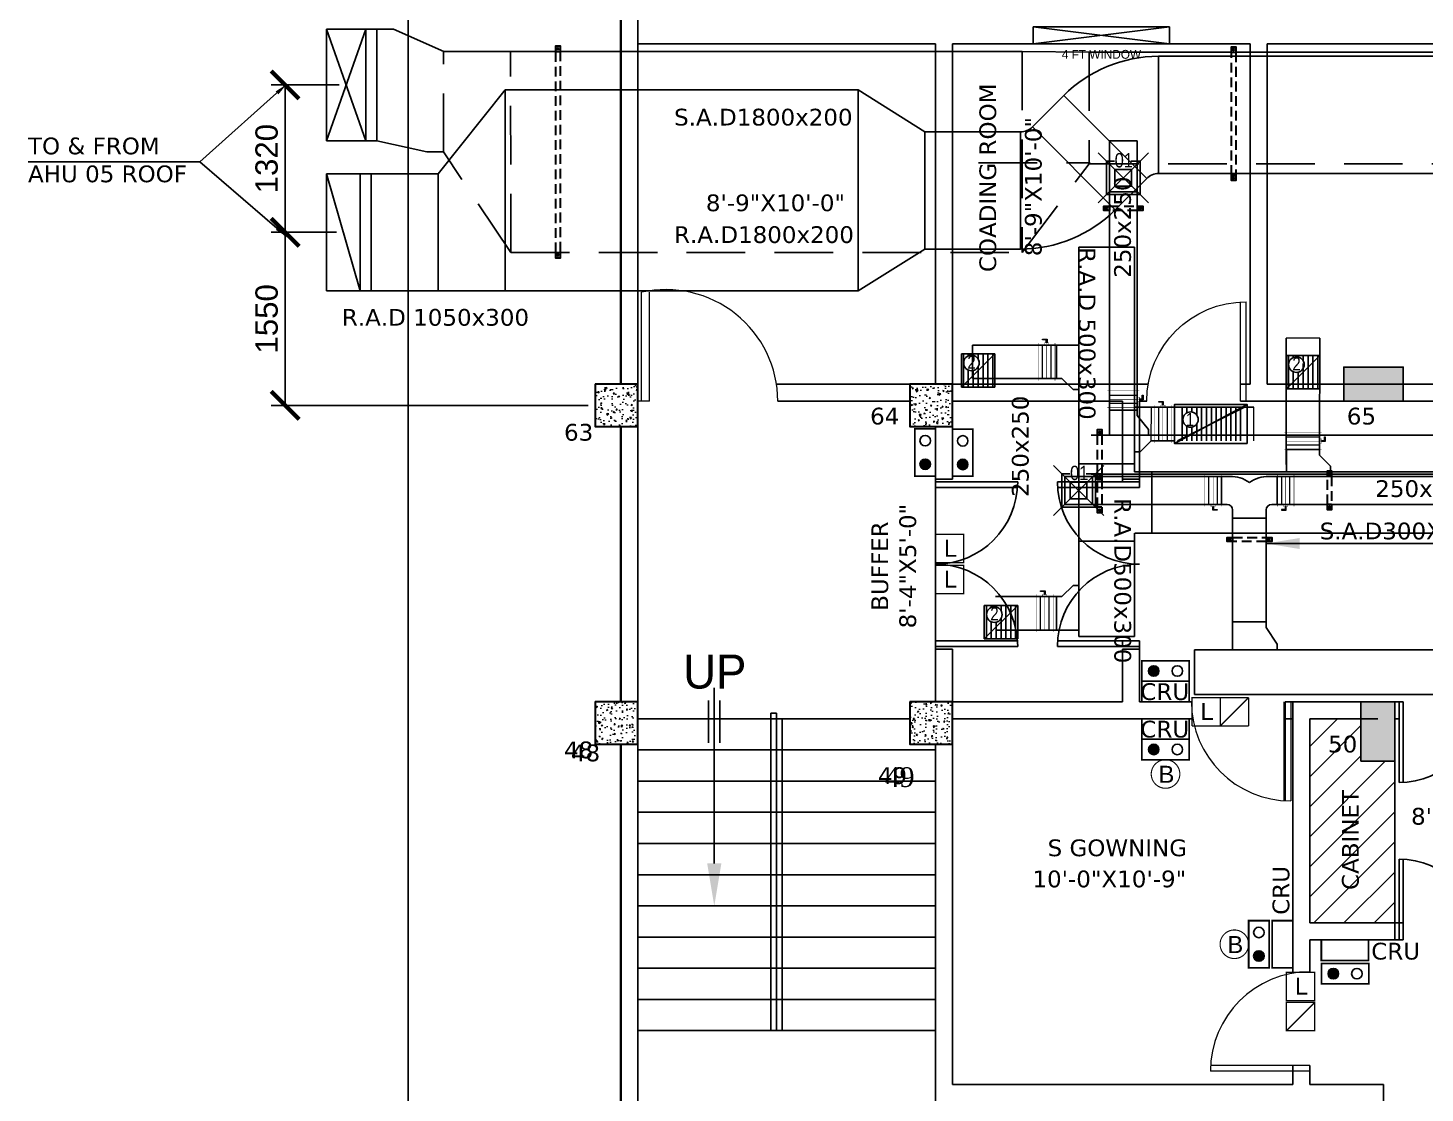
# Model space of a CAD drawing. Header units: millimetres. Extents: x -5691 to 68617, y -23008 to 84113.
# Drawn here: x -5691 to 6824, y 23800 to 33340 of the extents above; entities that cross this region are included whole.
import ezdxf
from ezdxf.enums import TextEntityAlignment as Align

# ---------------------------------------------------------------- set-up
doc = ezdxf.new("R2010")
doc.units = ezdxf.units.MM
doc.header["$LTSCALE"] = 700
doc.header["$MEASUREMENT"] = 0
doc.set_wipeout_variables(frame=1)
doc.header["$PDMODE"] = 66
doc.header["$PDSIZE"] = -25
doc.linetypes.add('HIDDEN', pattern=[0.375, 0.25, -0.125])
for name, color, linetype in [('A- TEXT', 8, 'Continuous'), ('architactur xref$0$COLUMN', 8, 'Continuous'), ('architactur xref$0$COLUMN HATCH', 8, 'Continuous'), ('architactur xref$0$EL- DOOR INTERLOCKING', 8, 'Continuous'), ('architactur xref$0$OUTER LINE', 8, 'Continuous'), ('architactur xref$0$STAIR', 8, 'Continuous'), ('architactur xref$0$TEXT', 8, 'Continuous'), ('architactur xref$0$WALL', 8, 'Continuous'), ('architactur xref$0$WINDOOW', 8, 'Continuous'), ('duct size', 7, 'Continuous'), ('rcp$0$01-dif', 76, 'Continuous'), ('rcp$0$Return grill 300x300', 5, 'Continuous'), ('rcp$0$RETURN GRILL-600x300', 5, 'Continuous'), ('rcp$0$WO DIFFUSER', 78, 'Continuous'), ('rcp$0$X-REF', 8, 'Continuous'), ('Return Ahu-03', 1, 'Continuous'), ('Return Ahu-05', 1, 'Continuous'), ('Return Ahu-06', 1, 'Continuous'), ('Supply Ahu-05', 3, 'Continuous'), ('Supply Ahu-06', 3, 'Continuous'), ('TEXT', 7, 'Continuous'), ('X-REF', 8, 'Continuous')]:
    doc.layers.add(name, color=color, linetype=linetype)
for name, color, linetype, lineweight in [('architactur xref$0$AR. COLUMN', 8, 'Continuous', 30), ('architactur xref$0$AR. R.C.C HATCH', 8, 'Continuous', 9), ('rcp$0$MAAM TEXT', 7, 'Continuous', 25), ('Return AHU-02', 1, 'Continuous', 20), ('SA-HANGERS', 21, 'Continuous', 30), ('VCD', 1, 'Continuous', 20)]:
    doc.layers.add(name, color=color, linetype=linetype, lineweight=lineweight)
doc.styles.add('architactur xref$0$AAFONT', font='stylu.ttf')
doc.styles.add('architactur xref$0$H St Bt', font='stylu.ttf')
doc.styles.add('architactur xref$0$TECHNICBOLD', font='times.ttf', dxfattribs={"height": 10})
doc.styles.add('architactur xref$0$VERDANA', font='verdana.ttf')
doc.styles.add('Arial', font='arial.ttf')
doc.styles.add('rcp$0$style1', font='ARIALN.TTF')
doc.styles.get("Standard").update_dxf_attribs({"font": 'romans.shx', "height": 200})
doc.styles.add('VERDANA', font='verdana.ttf')
doc.dimstyles.new('1-100', dxfattribs={"dimscale": 100, "dimtxt": 2, "dimasz": 2.5, "dimexe": 1.25, "dimexo": 0.625, "dimtad": 1, "dimdec": 0, "dimtxsty": 'Arial', "dimblk": 'ARCHTICK', "dimcen": 2.5, "dimclrd": 3, "dimclre": 3, "dimclrt": 3, "dimadec": 0, "dimazin": 0, "dimtfac": 1, "dimtdec": 0, "dimtmove": 0, "dimatfit": 3, "dimfxl": 1, "dimarcsym": 0})
doc.dimstyles.get("Standard").update_dxf_attribs({"dimtxt": 0.18, "dimasz": 0.18, "dimexe": 0.18, "dimexo": 0.0625, "dimgap": 0.09, "dimtad": 0, "dimtih": 1, "dimtoh": 1, "dimdec": 4, "dimzin": 0, "dimdsep": 46, "dimtxsty": 'Standard', "dimcen": 0.09, "dimadec": 0, "dimazin": 0, "dimtfac": 1, "dimtdec": 4, "dimtofl": 0, "dimtmove": 0, "dimatfit": 3, "dimfxl": 1, "dimtolj": 1, "dimtzin": 0, "dimarcsym": 0})

# ---------------------------------------------------------------- blocks, each defined once
blk = doc.blocks.new('*U15')
for p, q in [((0, 0), (0, 37)), ((250, 0), (250, 37))]:
    blk.add_line(p, q)
for points in [[(0, 0), (-50, 0), (-50, 37), (0, 37)], [(250, 37), (300, 37), (300, 0), (250, 0)]]:
    blk.add_lwpolyline(points)
at = {"linetype": 'HIDDEN', "ltscale": 0.5}
for points in [[(0, 37), (250, 37)], [(250, 0), (0, 0)]]:
    blk.add_lwpolyline(points, dxfattribs=at)
for centre in [(-25, 18), (275, 18)]:
    blk.add_circle(centre, 8.44)
blk = doc.blocks.new('*U16')
for p, q in [((0, 0), (0, 37)), ((300, 0), (300, 37))]:
    blk.add_line(p, q)
for points in [[(0, 0), (-50, 0), (-50, 37), (0, 37)], [(300, 37), (350, 37), (350, 0), (300, 0)]]:
    blk.add_lwpolyline(points)
at = {"linetype": 'HIDDEN', "ltscale": 0.5}
for points in [[(0, 37), (300, 37)], [(300, 0), (0, 0)]]:
    blk.add_lwpolyline(points, dxfattribs=at)
for centre in [(-25, 18), (325, 18)]:
    blk.add_circle(centre, 8.44)
blk = doc.blocks.new('*U17')
for p, q in [((0, 0), (0, 37)), ((250, 0), (250, 37))]:
    blk.add_line(p, q)
for points in [[(0, 0), (-50, 0), (-50, 37), (0, 37)], [(250, 37), (300, 37), (300, 0), (250, 0)]]:
    blk.add_lwpolyline(points)
at = {"linetype": 'HIDDEN', "ltscale": 0.5}
for points in [[(0, 37), (250, 37)], [(250, 0), (0, 0)]]:
    blk.add_lwpolyline(points, dxfattribs=at)
for centre in [(-25, 18), (275, 18)]:
    blk.add_circle(centre, 8.44)
blk = doc.blocks.new('*U18')
for p, q in [((0, 0), (0, 37)), ((350, 0), (350, 37))]:
    blk.add_line(p, q)
for points in [[(0, 0), (-50, 0), (-50, 37), (0, 37)], [(350, 37), (400, 37), (400, 0), (350, 0)]]:
    blk.add_lwpolyline(points)
at = {"linetype": 'HIDDEN', "ltscale": 0.5}
for points in [[(0, 37), (350, 37)], [(350, 0), (0, 0)]]:
    blk.add_lwpolyline(points, dxfattribs=at)
for centre in [(-25, 18), (375, 18)]:
    blk.add_circle(centre, 8.44)
blk = doc.blocks.new('*U117')
for p, q in [((0, 0), (0, 37)), ((1800, 0), (1800, 37))]:
    blk.add_line(p, q)
for points in [[(0, 0), (-50, 0), (-50, 37), (0, 37)], [(1800, 37), (1850, 37), (1850, 0), (1800, 0)]]:
    blk.add_lwpolyline(points)
at = {"linetype": 'HIDDEN', "ltscale": 0.5}
for points in [[(0, 37), (1800, 37)], [(1800, 0), (0, 0)]]:
    blk.add_lwpolyline(points, dxfattribs=at)
for centre in [(-25, 18), (1825, 18)]:
    blk.add_circle(centre, 8.44)
blk = doc.blocks.new('*U120')
for p, q in [((0, 0), (0, 37)), ((1100, 0), (1100, 37))]:
    blk.add_line(p, q)
for points in [[(0, 0), (-50, 0), (-50, 37), (0, 37)], [(1100, 37), (1150, 37), (1150, 0), (1100, 0)]]:
    blk.add_lwpolyline(points)
at = {"linetype": 'HIDDEN', "ltscale": 0.5}
for points in [[(0, 37), (1100, 37)], [(1100, 0), (0, 0)]]:
    blk.add_lwpolyline(points, dxfattribs=at)
for centre in [(-25, 18), (1125, 18)]:
    blk.add_circle(centre, 8.44)
blk = doc.blocks.new('*U93')
at = {"linetype": 'Continuous'}
for points in [[(-25, 20), (-25, 30), (-60, 30), (-60, 75), (-70, 75), (-70, 20), (-25, 20)], [(333, 75), (0, 75), (0, -25), (333, -25)]]:
    blk.add_lwpolyline(points, close=True, dxfattribs=at)
at = {"linetype": 'Continuous', "const_width": 5}
for points in [[(333, -75), (333, -75), (-25, -75), (0, -75), (0, 125), (-25, 125), (0, 125), (333, 125), (358, 125), (333, 125), (333, -75), (358, -75), (333, -75)], [(333, 25), (0, 25)]]:
    blk.add_lwpolyline(points, dxfattribs=at)
blk.add_lwpolyline([(0, 0), (0, 50), (-25, 50), (-25, 0)], close=True, dxfattribs=at)
blk = doc.blocks.new('architactur xref$0$D1')
at = {"layer": 'architactur xref$0$WINDOOW', "color": 0, "lineweight": 0}
for p, q in [((2995.31, -11647.76), (2960.36, -11647.76)), ((2995.31, -11647.76), (2995.31, -11650.76)), ((2995.31, -11649.76), (2960.31, -11649.76))]:
    blk.add_line(p, q, dxfattribs=at)
blk.add_arc((2995.31, -11649.76), 35, 90, 180, dxfattribs=at)
blk = doc.blocks.new('architactur xref$0$D5')
for p, q in [((1.5, 0), (1.5, 28.5)), ((3, 0), (3, 28.46)), ((57, 0), (57, 28.46)), ((58.5, 0), (58.5, 28.5)), ((3, 0), (0, 0)), ((60, 0), (57, 0))]:
    blk.add_line(p, q)
for centre, start, end in [((1.5, 0), 0, 90), ((58.5, 0), 90, 180)]:
    blk.add_arc(centre, 28.5, start, end)
blk = doc.blocks.new('*U218')
at = {"layer": 'architactur xref$0$WALL', "color": 0}
for p, q in [((60520.06, 48188.77), (60526.06, 48188.77)), ((60520.06, 48140.77), (60520.06, 48188.77)), ((60526.06, 48188.77), (60520.06, 48140.77)), ((60520.06, 48188.77), (60526.06, 48140.77)), ((60526.06, 48188.77), (60526.06, 48140.77)), ((60526.06, 48140.77), (60520.06, 48140.77))]:
    blk.add_line(p, q, dxfattribs=at)
at = {"layer": 'architactur xref$0$TEXT', "lineweight": 0, "style": 'architactur xref$0$H St Bt'}
blk.add_text('4 FT WINDOW', height=3.1104, rotation=90, dxfattribs=at).set_placement((60531.34, 48150.84))
blk = doc.blocks.new('architactur xref$0$L')
at = {"layer": 'architactur xref$0$EL- DOOR INTERLOCKING'}
blk.add_hatch(color=0, dxfattribs=at).paths.add_polyline_path([(1.64, 12.47, 1), (-2.07, 12.47, 1)])
at = {"layer": 'architactur xref$0$EL- DOOR INTERLOCKING', "color": 0, "const_width": 0.607}
blk.add_lwpolyline([(3.4, 16.63), (3.4, 0), (-3.83, 0), (-3.83, 16.63)], close=True, dxfattribs=at)
at = {"layer": 'architactur xref$0$EL- DOOR INTERLOCKING', "color": 0}
for centre in [(-0.22, 12.47), (-0.22, 4.16)]:
    blk.add_circle(centre, 1.85, dxfattribs=at)
blk = doc.blocks.new('architactur xref$0$B')
at = {"layer": 'architactur xref$0$EL- DOOR INTERLOCKING', "color": 0, "const_width": 0.385}
blk.add_lwpolyline([(0, 5.5, -0.414214), (5.04, 0.46, -0.414214), (0, -4.58, -0.414214), (-5.04, 0.46, -0.414214), (0, 5.5, -6.782507)], format="xyb", dxfattribs=at)
at = {"layer": 'architactur xref$0$EL- DOOR INTERLOCKING', "color": 0, "insert": (0.31, 0.36), "char_height": 6, "width": 24.87, "attachment_point": 5, "style": 'architactur xref$0$AAFONT'}
blk.add_mtext('{\\fArial|b0|i0|c0|p34;B}', dxfattribs=at)
blk = doc.blocks.new('architactur xref$0$CRU')
at = {"layer": 'architactur xref$0$EL- DOOR INTERLOCKING', "color": 0, "const_width": 0.607}
blk.add_lwpolyline([(-7, 0), (-7, 7.23), (9.63, 7.23), (9.63, 0)], close=True, dxfattribs=at)
blk = doc.blocks.new('architactur xref$0$COLUMB 24X24')
at = {"lineweight": 18}
blk.add_wipeout([(600, 0), (600, 600), (0, 600), (0, 0)], dxfattribs=at)
at = {"layer": 'architactur xref$0$AR. R.C.C HATCH'}
h = blk.add_hatch(dxfattribs=at)
h.set_pattern_fill('AR-CONC', color=256, scale=30, style=0)
h.paths.add_polyline_path([(600, 600), (0, 600), (0, 0), (600, 0)])
at = {"layer": 'architactur xref$0$AR. COLUMN'}
blk.add_lwpolyline([(600, 0), (600, 600), (0, 600), (0, 0)], close=True, dxfattribs=at)
blk = doc.blocks.new('architactur xref')
at = {"layer": 'architactur xref$0$COLUMN HATCH', "linetype": 'Continuous'}
for points in [[(240, 1193), (240, 1181), (261, 1181), (261, 1193)], [(-9, 1172), (-9, 1187), (-24, 1187), (-24, 1172)], [(-9, 1187), (-24, 1187), (-24, 1172), (-9, 1172)], [(102, 1187), (87, 1187), (87, 1172), (102, 1172)], [(102, 1075), (87, 1075), (87, 1060), (102, 1060)], [(258, 1075), (246, 1075), (246, 1054), (258, 1054)]]:
    blk.add_hatch(color=256, dxfattribs=at).paths.add_polyline_path(points)
at = {"layer": 'architactur xref$0$TEXT', "lineweight": 0}
for points in [[(240, 1193), (240, 1181), (261, 1181), (261, 1193)], [(-9, 1187), (-24, 1187), (-24, 1172), (-9, 1172)], [(102, 1187), (87, 1187), (87, 1172), (102, 1172)], [(102, 1075), (87, 1075), (87, 1060), (102, 1060)], [(258, 1075), (246, 1075), (246, 1054), (258, 1054)]]:
    blk.add_hatch(color=256, dxfattribs=at).paths.add_polyline_path(points)
at = {"layer": 'architactur xref$0$WALL', "linetype": 'Continuous'}
blk.add_hatch(color=256, dxfattribs=at).paths.add_polyline_path([(102, 1075), (87, 1075), (87, 1060), (102, 1060)])
at = {"layer": 'architactur xref$0$WALL'}
h = blk.add_hatch(dxfattribs=at)
h.set_pattern_fill('ANSI31', color=256, scale=60, style=0)
h.set_pattern_definition([(45, (-88192.6685, -49188.34), (-5.30330086, 5.30330086), [])])
h.paths.add_polyline_path([(228, 997), (258, 997), (258, 1054), (246, 1054), (246, 1069), (228, 1069)])
h.paths.add_polyline_path([(251.64, 1040.35), (318.53, 1040.35), (318.53, 1011.45), (251.64, 1011.45)], flags=9)
h.paths.add_polyline_path([(235.31, 1064.75), (248.21, 1064.75), (248.21, 1054.19), (235.31, 1054.19)], flags=24)
at = {"layer": 'architactur xref$0$COLUMN', "linetype": 'Continuous'}
for p, q in [((96, 1152.5), (125, 1152.5)), ((96, 1150.5), (124.93, 1150.5)), ((168, 1152.5), (139, 1152.5)), ((168, 1150.5), (139.07, 1150.5)), ((168, 1152.5), (168, 1150.5)), ((96, 1096.5), (124.93, 1096.5)), ((96, 1094.5), (125, 1094.5)), ((168, 1094.5), (139, 1094.5)), ((168, 1096.5), (139.07, 1096.5)), ((162, 1096.5), (162, 1094.5)), ((168, 1096.5), (168, 1093.5)), ((16, 1060.44), (16, 1075.47)), ((20, 1060.44), (20, 1075.47))]:
    blk.add_line(p, q, dxfattribs=at)
for points in [[(240, 1181), (261, 1181), (261, 1193), (240, 1193)], [(-24, 1172), (-9, 1172), (-9, 1187), (-24, 1187)], [(87, 1172), (102, 1172), (102, 1187), (87, 1187)], [(-24, 1060), (-9, 1060), (-9, 1075), (-24, 1075)], [(87, 1060), (102, 1060), (102, 1075), (87, 1075)], [(246, 1054), (258, 1054), (258, 1075), (246, 1075)]]:
    blk.add_lwpolyline(points, close=True, dxfattribs=at)
blk.add_lwpolyline([(18, 1018), (18, 1079.87)], dxfattribs=at)
for centre, start, end in [((96, 1152.5), 270, 0), ((168, 1152.5), 180, 270), ((96, 1094.5), 0, 90), ((168, 1094.5), 90, 180)]:
    blk.add_arc(centre, 29, start, end, dxfattribs=at)
blk.add_solid([(20.5, 1018), (18, 1003), (15.5, 1018)], dxfattribs=at)
at = {"layer": 'architactur xref$0$EL- DOOR INTERLOCKING', "const_width": 0.486}
for points in [[(96, 1123.98), (106, 1123.98), (106, 1133.98), (96, 1133.98)], [(96, 1113.07), (106, 1113.07), (106, 1123.07), (96, 1123.07)], [(219.77, 969.6), (229.77, 969.6), (229.77, 979.6), (219.77, 979.6)], [(219.77, 968.96), (219.77, 958.96), (229.77, 958.96), (229.77, 968.96)]]:
    blk.add_lwpolyline(points, close=True, dxfattribs=at)
for points in [[(206.47, 1076.44), (186.47, 1076.44), (186.47, 1066.44)], [(206.47, 1076.44), (196.47, 1066.44)], [(196.47, 1066.44), (196.47, 1076.44)], [(206.47, 1066.44), (206.47, 1076.44)], [(229.77, 968.96), (219.77, 958.96)]]:
    blk.add_lwpolyline(points, dxfattribs=at)
at = {"layer": 'architactur xref$0$EL- DOOR INTERLOCKING'}
blk.add_lwpolyline([(186.47, 1066.44, 0.486, 0.486, 0), (206.47, 1066.44, 0, 0, 0)], format="xyseb", dxfattribs=at)
at = {"layer": 'architactur xref$0$OUTER LINE', "linetype": 'Continuous', "ltscale": 12}
blk.add_line((-90, -33), (-90, 2609), dxfattribs=at)
at = {"layer": 'architactur xref$0$STAIR', "linetype": 'Continuous'}
for p, q in [((40, 1071), (38, 1071)), ((38, 959), (38, 1071)), ((40, 959), (40, 1071)), ((-9, 1069), (102, 1069)), ((42, 1069), (42, 959)), ((-9, 1058), (96, 1058)), ((-9, 1047), (96, 1047)), ((-9, 1036), (96, 1036)), ((-9, 1025), (96, 1025)), ((-9, 1014), (96, 1014)), ((-9, 1003), (96, 1003)), ((-9, 992), (96, 992)), ((-9, 981), (96, 981)), ((-9, 970), (96, 970)), ((-9, 959), (96, 959))]:
    blk.add_line(p, q, dxfattribs=at)
at = {"layer": 'architactur xref$0$TEXT', "lineweight": 0}
for points in [[(240, 1181), (261, 1181), (261, 1193), (240, 1193)], [(-24, 1172), (-9, 1172), (-9, 1187), (-24, 1187)], [(87, 1172), (102, 1172), (102, 1187), (87, 1187)], [(-24, 1060), (-9, 1060), (-9, 1075), (-24, 1075)], [(87, 1060), (102, 1060), (102, 1075), (87, 1075)], [(246, 1054), (258, 1054), (258, 1075), (246, 1075)]]:
    blk.add_lwpolyline(points, close=True, dxfattribs=at)
at = {"layer": 'architactur xref$0$WALL', "linetype": 'Continuous'}
for p, q in [((-15, 1075), (-15, 1421)), ((-9, 1187), (-9, 1421)), ((96, 1307), (-9, 1307)), ((96, 1307), (96, 1187)), ((207, 1307), (102, 1307)), ((102, 1187), (102, 1307)), ((207, 1307), (207, 1187)), ((362, 1307), (213, 1307)), ((213, 1307), (213, 1187)), ((171.05, 1187), (39.94, 1187)), ((203.53, 1187), (207, 1187)), ((213, 1187), (303.18, 1187)), ((-9, 1075), (-9, 1181)), ((40.42, 1181), (162, 1181)), ((162, 1152.5), (162, 1181)), ((168, 1181), (170.53, 1181)), ((168, 1152.5), (168, 1181)), ((305.68, 1181), (203.53, 1181)), ((96, 1153.5), (96, 1172)), ((102, 1153.5), (102, 1172)), ((96, 1153.5), (102, 1153.5)), ((168, 1153.5), (162, 1153.5)), ((168, 1075), (168, 1094.5)), ((96, 1075), (96, 1093.5)), ((96, 1093.5), (102, 1093.5)), ((102, 940), (102, 1093.5)), ((162, 1075), (162, 1093.5)), ((168, 1093.5), (162, 1093.5)), ((87, 1075), (87, 1060)), ((162, 1075), (87, 1075)), ((168, 1075), (186.29, 1075)), ((219, 1040.08), (219, 1075)), ((219.29, 1075), (252, 1075)), ((222, 979.23), (222, 1075)), ((258, 1075), (261, 1075)), ((-15, 1066), (-15, 915.59)), ((-9, 1066), (-9, 916.17)), ((102, 1069), (186.81, 1069)), ((219.29, 1069), (222, 1069)), ((228, 1069), (252, 1069)), ((228, 997), (228, 1069)), ((258, 1069), (259.5, 1069)), ((87, 1060), (102, 1060)), ((96, 924), (96, 1060)), ((261, 997), (228, 997)), ((261, 991), (228, 991)), ((228, 979.75), (228, 991)), ((222, 940), (222, 946.75)), ((228, 940), (228, 946.75)), ((102, 940), (222, 940)), ((228, 940), (254, 940)), ((254, 804.9), (254, 940))]:
    blk.add_line(p, q, dxfattribs=at)
at = {"layer": 'architactur xref$0$WALL'}
blk.add_line((258, 1054), (258, 991), dxfattribs=at)
at = {"layer": 'architactur xref$0$WINDOOW', "lineweight": 35}
blk.add_line((-15, 675), (-15, 2115), dxfattribs=at)
at = {"layer": 'architactur xref$0$WINDOOW', "lineweight": 0}
for p, q in [((-7.63, 1210.5), (-7.63, 1219.36)), ((-4.88, 1210.5), (-4.88, 1219.36)), ((-7.63, 1181), (-7.63, 1210.5)), ((-4.88, 1181), (-4.88, 1210.5)), ((-4.88, 1181), (-9, 1181))]:
    blk.add_line(p, q, dxfattribs=at)
at = {"layer": 'architactur xref$0$WINDOOW', "linetype": 'Continuous'}
blk.add_line((96, 1153.5), (96, 1093.5), dxfattribs=at)
at = {"layer": 'architactur xref$0$WINDOOW', "lineweight": 0}
blk.add_arc((1, 1180.89), 39.42, 0.1584, 102.6391, dxfattribs=at)
at = {"layer": 'architactur xref$0$COLUMN', "linetype": 'Continuous', "xscale": -1, "rotation": 180}
blk.add_blockref('architactur xref$0$D5', (258, 1075), dxfattribs=at)
at = {"layer": 'architactur xref$0$COLUMN', "linetype": 'Continuous'}
blk.add_blockref('architactur xref$0$D5', (258, 991), dxfattribs=at)
at = {"layer": 'architactur xref$0$EL- DOOR INTERLOCKING'}
for name, p, rotation in [('architactur xref$0$L', (92.17, 1171.2), 180), ('architactur xref$0$L', (105.4, 1171.14), 180), ('architactur xref$0$L', (185.46, 1086.05), 90), ('architactur xref$0$L', (185.46, 1058.38), 90), ('architactur xref$0$L', (209.86, 997.79), 180), ('architactur xref$0$CRU', (222, 988.16), 90), ('architactur xref$0$L', (248.8, 979.31), 90)]:
    blk.add_blockref(name, p, dxfattribs=dict(at, rotation=rotation))
for name, p in [('architactur xref$0$CRU', (175.83, 1075)), ('architactur xref$0$CRU', (175.83, 1061.77)), ('architactur xref$0$B', (177.15, 1049.05)), ('architactur xref$0$B', (201.43, 989.01)), ('architactur xref$0$CRU', (239.09, 983.77))]:
    blk.add_blockref(name, p, dxfattribs=at)
at = {"layer": 'architactur xref$0$WALL', "rotation": 270}
blk.add_blockref('*U218', (-48010.27, 61833.06), dxfattribs=at)
at = {"layer": 'architactur xref$0$WINDOOW', "lineweight": 0, "xscale": -1, "rotation": 90}
blk.add_blockref('architactur xref$0$D1', (-11444.23, 4176.31), dxfattribs=at)
at = {"layer": 'architactur xref$0$WINDOOW', "lineweight": 0, "rotation": 90}
blk.add_blockref('architactur xref$0$D1', (-11428.47, -1920.31), dxfattribs=at)
at = {"layer": 'architactur xref$0$WINDOOW', "lineweight": 0}
blk.add_blockref('architactur xref$0$D1', (-2767.31, 12594.51), dxfattribs=at)
at = {"layer": 'architactur xref$0$EL- DOOR INTERLOCKING', "char_height": 6, "width": 24.87, "attachment_point": 5, "style": 'architactur xref$0$AAFONT'}
for insert in [(101.33, 1129.11), (101.33, 1118.2), (191.8, 1071.57), (225.1, 974.73)]:
    blk.add_mtext('{\\fArial|b0|i0|c0|p34;L}', dxfattribs=dict(at, insert=insert))
at = {"layer": 'architactur xref$0$STAIR', "lineweight": 40, "style": 'architactur xref$0$H St Bt'}
blk.add_text('UP', height=12, dxfattribs=at).set_placement((7.04, 1079.63))
at = {"layer": 'architactur xref$0$TEXT', "lineweight": 0, "style": 'architactur xref$0$VERDANA'}
for s, p in [('COADING ROOM', (117.41, 1226.49, 5.88)), ('8\'-9"X10\'-0"', (133.46, 1232.09, 5.88))]:
    blk.add_text(s, height=5.9055, rotation=90, dxfattribs=at).set_placement(p)
for s, height, p in [('8\'-9"X10\'-0"', 5.9055, (15.04, 1247.96)), ('S GOWNING', 5.906, (135.56, 1020.52)), ('10\'-0"X10\'-9"', 5.9055, (130.21, 1009.55))]:
    blk.add_text(s, height=height, dxfattribs=at).set_placement(p)
at = {"layer": 'architactur xref$0$TEXT', "lineweight": 40, "style": 'architactur xref$0$VERDANA'}
blk.add_text('48', height=5.906, dxfattribs=at).set_placement((-32.56, 1053.99))
at = {"layer": 'architactur xref$0$TEXT', "lineweight": 0, "char_height": 5.906, "width": 5.1391, "attachment_point": 5, "style": 'architactur xref$0$VERDANA'}
for s, insert in [('64', (78.11, 1175.66)), ('65', (246.24, 1175.66)), ('63', (-29.83, 1169.95)), ('48', (-29.83, 1057.95)), ('50', (239.62, 1060.01)), ('49', (80.85, 1048.88))]:
    blk.add_mtext(s, dxfattribs=dict(at, insert=insert))
at = {"layer": 'architactur xref$0$TEXT', "linetype": 'Continuous', "width": 105.1582, "attachment_point": 5, "rotation": 90, "style": 'architactur xref$0$VERDANA'}
for s, insert, char_height in [('BUFFER\\P8\'-4"X5\'-0"', (81.35, 1122.82), 5.9055), ('CABINET', (242.39, 1026.25), 5.906)]:
    blk.add_mtext(s, dxfattribs=dict(at, insert=insert, char_height=char_height))
at = {"layer": 'architactur xref$0$TEXT', "char_height": 5.906, "width": 220.5147, "attachment_point": 5, "style": 'architactur xref$0$VERDANA'}
for insert in [(176.88, 1078.5), (176.88, 1065.27), (258.31, 986.98)]:
    blk.add_mtext('CRU', dxfattribs=dict(at, insert=insert))
at = {"layer": 'architactur xref$0$TEXT', "linetype": 'Continuous', "insert": (285.7, 1039.46), "char_height": 5.9055, "width": 105.1582, "attachment_point": 5, "style": 'architactur xref$0$VERDANA'}
blk.add_mtext('M/L\\P8\'-6"X6\'-0"', dxfattribs=at)
at = {"layer": 'architactur xref$0$TEXT', "insert": (217.9, 1008.46), "char_height": 5.906, "width": 220.5147, "attachment_point": 5, "rotation": 90, "style": 'architactur xref$0$VERDANA'}
blk.add_mtext('CRU', dxfattribs=at)
at = {"layer": 'architactur xref$0$WALL', "linetype": 'Continuous', "style": 'architactur xref$0$TECHNICBOLD'}
blk.add_text('49', height=6.961, dxfattribs=at).set_placement((78.12, 1044.93))
at = {"layer": 'architactur xref$0$AR. COLUMN', "xscale": 0.02500000000000233, "yscale": 0.02500000000000233, "zscale": 0.02500000000000233, "rotation": 180}
for p in [(-9, 1187), (102, 1187), (-9, 1075), (102, 1075)]:
    blk.add_blockref('architactur xref$0$COLUMB 24X24', p, dxfattribs=at)
for p in [(102, 1187), (102, 1075)]:
    blk.add_blockref('architactur xref$0$COLUMB 24X24', p, dxfattribs=at)
blk = doc.blocks.new('_ArchTick')
at = {"color": 0, "linetype": 'ByBlock', "const_width": 0.15}
blk.add_lwpolyline([(-0.5, -0.5), (0.5, 0.5)], dxfattribs=at)
blk = doc.blocks.new('*D118')
at = {"layer": 'A- TEXT', "color": 3, "lineweight": -2, "transparency": 16777216}
for p, q in [((-2928, 31509), (-3512, 31509)), ((-3387, 29959), (-3387, 31509)), ((-672, 29959), (-3512, 29959))]:
    blk.add_line(p, q, dxfattribs=at)
at = {"layer": 'Defpoints', "color": 0, "transparency": 16777216}
for p in [(-3387, 31509), (-2865, 31509, -327), (-610, 29959)]:
    blk.add_point(p, dxfattribs=at)
at = {"layer": 'A- TEXT', "color": 3, "lineweight": -2, "transparency": 16777216, "xscale": 250, "yscale": 250, "zscale": 250}
for p, rotation in [((-3387, 31509), 90), ((-3387, 29959), 270)]:
    blk.add_blockref('_ArchTick', p, dxfattribs=dict(at, rotation=rotation))
at = {"layer": 'A- TEXT', "color": 3, "transparency": 16777216, "insert": (-3552, 30734), "char_height": 200, "attachment_point": 5, "rotation": 90, "style": 'Arial'}
blk.add_mtext('1550', dxfattribs=at)
blk = doc.blocks.new('*D119')
at = {"layer": 'A- TEXT', "color": 3, "lineweight": -2, "transparency": 16777216}
for p, q in [((-2903, 32829), (-3512, 32829)), ((-3387, 31509), (-3387, 32829)), ((-3078, 31509), (-3512, 31509))]:
    blk.add_line(p, q, dxfattribs=at)
at = {"layer": 'Defpoints', "color": 0, "transparency": 16777216}
for p in [(-3387, 32829), (-2840, 32829, 50), (-3015, 31509)]:
    blk.add_point(p, dxfattribs=at)
at = {"layer": 'A- TEXT', "color": 3, "lineweight": -2, "transparency": 16777216, "xscale": 250, "yscale": 250, "zscale": 250}
for p, rotation in [((-3387, 32829), 90), ((-3387, 31509), 270)]:
    blk.add_blockref('_ArchTick', p, dxfattribs=dict(at, rotation=rotation))
at = {"layer": 'A- TEXT', "color": 3, "transparency": 16777216, "insert": (-3552, 32169), "char_height": 200, "attachment_point": 5, "rotation": 90, "style": 'Arial'}
blk.add_mtext('1320', dxfattribs=at)
blk = doc.blocks.new('*U129')
at = {"linetype": 'Continuous'}
for points in [[(-25, 20), (-25, 30), (-60, 30), (-60, 75), (-70, 75), (-70, 20), (-25, 20)], [(400, 75), (0, 75), (0, -25), (400, -25)]]:
    blk.add_lwpolyline(points, close=True, dxfattribs=at)
at = {"linetype": 'Continuous', "const_width": 5}
for points in [[(400, -75), (400, -75), (-25, -75), (0, -75), (0, 125), (-25, 125), (0, 125), (400, 125), (425, 125), (400, 125), (400, -75), (425, -75), (400, -75)], [(400, 25), (0, 25)]]:
    blk.add_lwpolyline(points, dxfattribs=at)
blk.add_lwpolyline([(0, 0), (0, 50), (-25, 50), (-25, 0)], close=True, dxfattribs=at)
blk = doc.blocks.new('*U132')
at = {"linetype": 'Continuous'}
for points in [[(-25, 20), (-25, 30), (-60, 30), (-60, 75), (-70, 75), (-70, 20), (-25, 20)], [(333, 75), (0, 75), (0, -25), (333, -25)]]:
    blk.add_lwpolyline(points, close=True, dxfattribs=at)
at = {"linetype": 'Continuous', "const_width": 5}
for points in [[(333, -75), (333, -75), (-25, -75), (0, -75), (0, 125), (-25, 125), (0, 125), (333, 125), (358, 125), (333, 125), (333, -75), (358, -75), (333, -75)], [(333, 25), (0, 25)]]:
    blk.add_lwpolyline(points, dxfattribs=at)
blk.add_lwpolyline([(0, 0), (0, 50), (-25, 50), (-25, 0)], close=True, dxfattribs=at)
blk = doc.blocks.new('*U134')
at = {"linetype": 'Continuous'}
for points in [[(-25, 20), (-25, 30), (-60, 30), (-60, 75), (-70, 75), (-70, 20), (-25, 20)], [(396, 75), (0, 75), (0, -25), (396, -25)]]:
    blk.add_lwpolyline(points, close=True, dxfattribs=at)
at = {"linetype": 'Continuous', "const_width": 5}
for points in [[(396, -75), (396, -75), (-25, -75), (0, -75), (0, 125), (-25, 125), (0, 125), (396, 125), (421, 125), (396, 125), (396, -75), (421, -75), (396, -75)], [(396, 25), (0, 25)]]:
    blk.add_lwpolyline(points, dxfattribs=at)
blk.add_lwpolyline([(0, 0), (0, 50), (-25, 50), (-25, 0)], close=True, dxfattribs=at)
blk = doc.blocks.new('rcp$0$saaa')
at = {"layer": 'rcp$0$RETURN GRILL-600x300'}
h = blk.add_hatch(dxfattribs=at)
h.set_pattern_fill('ANSI31', color=256, scale=350, angle=135, style=0)
h.set_pattern_definition([(270, (332422.58, 31332.115), (-43.75, 3e-15), [])])
h.paths.add_polyline_path([(272318, 32662), (272318, 32962), (271718, 32962), (271718, 32662)])
h.paths.add_polyline_path([(271905, 32852, 1), (271767, 32852, 1)], flags=16)
blk.add_line((272318, 32962), (271718, 32662), dxfattribs=at)
blk.add_circle((271836, 32852, 0), 68.8, dxfattribs=at)
at = {"layer": 'rcp$0$MAAM TEXT', "color": 7, "style": 'rcp$0$style1'}
blk.add_text('1', height=117, dxfattribs=at).set_placement((271830, 32794, 0), align=Align.CENTER)
blk = doc.blocks.new('rcp$0$grill 2')
at = {"layer": 'rcp$0$Return grill 300x300'}
for p, q in [((-181726, 9717), (-182026, 9717)), ((-182026, 9717), (-182026, 9417)), ((-181726, 9717), (-182026, 9417)), ((-182007, 9717), (-182007, 9417)), ((-181964, 9717), (-181964, 9698)), ((-181920, 9717), (-181920, 9701)), ((-181876, 9717), (-181876, 9668)), ((-181832, 9717), (-181832, 9417)), ((-181789, 9717), (-181789, 9417)), ((-181745, 9717), (-181745, 9417)), ((-181726, 9417), (-181726, 9717)), ((-181964, 9569), (-181964, 9417)), ((-181920, 9566), (-181920, 9417)), ((-181876, 9599), (-181876, 9417)), ((-182026, 9417), (-181726, 9417))]:
    blk.add_line(p, q, dxfattribs=at)
blk.add_ellipse((-181936, 9634), major_axis=(49.3, 49.3), ratio=1, start_param=5.497787, end_param=11.780972, dxfattribs=at)
at = {"layer": 'rcp$0$Return grill 300x300', "color": 7, "style": 'rcp$0$style1'}
blk.add_text('2', height=117, dxfattribs=at).set_placement((-181935, 9582, 0), align=Align.CENTER)
blk = doc.blocks.new('rcp$0$01')
at = {"layer": 'rcp$0$01-dif'}
for p, q in [((197256, -40400), (197706, -40850)), ((197706, -40400), (197256, -40850)), ((197401, -40475), (197331, -40475)), ((197331, -40475), (197331, -40775)), ((197631, -40475), (197550, -40475)), ((197631, -40475), (197631, -40775)), ((197556, -40550), (197406, -40550)), ((197406, -40550), (197406, -40700)), ((197556, -40550), (197556, -40700)), ((197631, -40775), (197331, -40775)), ((197556, -40700), (197406, -40700))]:
    blk.add_line(p, q, dxfattribs=at)
at = {"layer": 'rcp$0$01-dif', "style": 'rcp$0$style1'}
blk.add_text('01', height=128.4, dxfattribs=at).set_placement((197486, -40532), align=Align.CENTER)
blk = doc.blocks.new('rcp')
at = {"layer": 'rcp$0$RETURN GRILL-600x300'}
blk.add_blockref('rcp$0$saaa', (-267112, -3020, 175), dxfattribs=at)
at = {"layer": 'rcp$0$X-REF', "xscale": 25.39999999999418, "yscale": 25.39999999999418, "zscale": 25.39999999999418}
blk.add_blockref('architactur xref', (0, 0), dxfattribs=at)
at = {"layer": 'rcp$0$RETURN GRILL-600x300'}
for p in [(184697, 20705), (187608, 20690, 650), (184902, 18451)]:
    blk.add_blockref('rcp$0$grill 2', p, dxfattribs=at)
at = {"layer": 'rcp$0$WO DIFFUSER', "color": 41}
for p in [(-193360, 72622), (-193760, 69822)]:
    blk.add_blockref('rcp$0$01', p, dxfattribs=at)

msp = doc.modelspace()

# ---------------------------------------------------------------- block references
at = {"layer": 'X-REF', "ltscale": 8}
msp.add_blockref('rcp', (0, 0), dxfattribs=at)

# ---------------------------------------------------------------- next in the draw order: block references
at = {"layer": 'X-REF', "xscale": 25.39999999999418, "yscale": 25.39999999999418, "zscale": 25.39999999999418}
msp.add_blockref('architactur xref', (0, 0), dxfattribs=at)

# ---------------------------------------------------------------- next in the draw order: linework, layer by layer
at = {"layer": 'Return AHU-02', "ltscale": 8}
for p, q in [((5881.4, 30561.5), (5581.4, 30561.5)), ((4372.1, 29642.4, -85.8), (4373.6, 29942.1, 95.8)), ((5290.3, 29642.5), (5290.3, 29942.4))]:
    msp.add_line(p, q, dxfattribs=at)
at = {"layer": 'Return Ahu-03', "ltscale": 8}
for p, q in [((4436.9, 32035.5), (4436.9, 33085.5)), ((3588.4, 32734.1), (3306.9, 32452.6)), ((2344.8, 32408.9, -361.7), (2344.8, 31358.9, -361.7)), ((3200.6, 32408.9), (2344.8, 32408.9)), ((3200.6, 32408.9), (3200.6, 31358.9)), ((4330.8, 31991.6), (4049.4, 31710.1)), ((3200.6, 31358.9), (2344.8, 31358.9))]:
    msp.add_line(p, q, dxfattribs=at)
at = {"layer": 'Return Ahu-03', "ltscale": 8, "elevation": -361.7}
msp.add_lwpolyline([(1744.8, 30983.9), (2344.8, 31358.9), (2344.8, 32408.9), (1744.8, 32783.9)], close=True, dxfattribs=at)
at = {"layer": 'Return Ahu-03', "ltscale": 8}
for points in [[(4330.8, 31991.6), (3588.4, 32734.1)], [(3306.7, 32452.8), (4049.2, 31710.4)]]:
    msp.add_lwpolyline(points, dxfattribs=at)
at = {"layer": 'Return Ahu-03'}
for centre, radius, start, end in [((4436.9, 31885.5), 1200, 90, 135), ((3200.6, 32558.9), 150, 270, 315), ((4436.9, 31885.5), 150, 90, 135), ((3200.6, 32558.9), 1200, 270, 315)]:
    msp.add_arc(centre, radius, start, end, dxfattribs=at)
at = {"layer": 'Return Ahu-05', "ltscale": 8}
for p, q in [((4436.9, 33085.5), (14732, 33085.5)), ((4436.9, 32035.5), (13112.9, 32035.5))]:
    msp.add_line(p, q, dxfattribs=at)
at = {"layer": 'Return Ahu-05'}
for p, q in [((-2015.2, 32033.9, -327), (-1415.2, 32783.9, -327)), ((-1415.2, 32783.9, -345.4), (1744.8, 32783.9, -351)), ((-1415.2, 30983.9, -327), (-1415.2, 32783.9, -327)), ((-3015.2, 32033.9, -327), (-3015.2, 30983.9, -327)), ((-2715.2, 30983.9, -327), (-3015.2, 32033.9, -327)), ((-3015.2, 32033.9, -327), (-2715.2, 32033.9, -327)), ((-2715.2, 32033.9, -327), (-2715.2, 30983.9, -327)), ((-2715.2, 32033.9, -327), (-2015.2, 32033.9, -327)), ((-2615.2, 32033.9, -327), (-2615.2, 30983.9, -327)), ((-2015.2, 32033.9, -327), (-2015.2, 30983.9, -327)), ((-3015.2, 30983.9, -327), (-2715.2, 30983.9, -327)), ((-2715.2, 30983.9, -327), (1744.8, 30983.9, -357.6))]:
    msp.add_line(p, q, dxfattribs=at)
at = {"layer": 'Return Ahu-06'}
for p, q in [((4222.1, 31376.4, 149.7), (3722.1, 31376.4, 149.7)), ((3722.1, 31376.4, 149.7), (3722.1, 27888.2, 149.7)), ((4222.1, 29364.3, 97), (4222.1, 31376.4, 149.7)), ((5581.4, 29430.2, -104.5), (5581.4, 30561.5)), ((5881.4, 30561.5), (5878.5, 29564.3, 105.3)), ((3722.1, 30499.8, 149.7), (2771.4, 30499.8, 150)), ((2771.4, 30499.8, 150), (2771.4, 30199.8, 150)), ((3522.1, 30499.8, 149.7), (3522.1, 30199.8, 149.7)), ((2821.4, 30349.8), (2821.4, 30349.8, 150)), ((5731.4, 30260, 650), (5731.4, 30335, 650)), ((2771.4, 30199.8, 150), (3572.1, 30199.8, 173.1)), ((3317.7, 30199.8, 249.7), (3572.1, 30199.8, 149.7)), ((3572.1, 30199.8, 149.7), (3522.1, 30199.8, 149.7)), ((3672.1, 30099.8, 149.7), (3572.1, 30199.8, 149.7)), ((3722.1, 30099.8, 149.7), (3672.1, 30099.8, 149.7)), ((4222.1, 29942.9, 107.1), (5290.3, 29942, 69.6)), ((5230.5, 29967.4, 175), (4580.5, 29617.4, 175)), ((4580.5, 29942.4, 175), (4580.5, 29642.4, 175)), ((4222.1, 29542.4, -85.8), (4272.1, 29542.4, -85.8)), ((4272.1, 29542.4, -85.8), (4372.1, 29642.4, -85.8)), ((4372.1, 29642.4, -85.8), (4580.5, 29642.4, -85.8)), ((4580.5, 29642.4, 175), (4380.5, 29642.4, 175)), ((5581.8, 29564.3, 105.3), (5878.5, 29564.3, 105.3)), ((5581.8, 29362.5, 105.1), (5581.8, 29562.5, 105.1)), ((5878.5, 29564.3, 105.3), (5878.5, 29514.3, 105.3)), ((4222.1, 29434.8, 232.5), (3722.1, 29434.8, 232.5)), ((5878.5, 29514.3, 105.3), (5978.5, 29414.3, 105.3)), ((5978.5, 29414.3, 105.3), (5978.5, 29364.3, 5.3)), ((13691, 29364.3, 22.2), (4222.1, 29364.3, 97)), ((4377.4, 28814.3, 95.8), (4377.4, 29364.3, 95.8)), ((4221.7, 28814.3, 97), (4222.1, 27888.2, 149.7)), ((13691, 28814.3, 22.2), (4224.1, 28814.3, 97)), ((3722.1, 28743.8, -40.9), (4222.1, 28743.8, -40.9)), ((3672.1, 28346.6, 249.7), (3572.1, 28246.6, 249.7)), ((3722.1, 28346.6, 249.7), (3672.1, 28346.6, 249.7)), ((2975.8, 28246.6, 150), (3522.1, 28246.6, 150)), ((3572.1, 28246.6, 249.7), (3522.1, 28246.6, 249.7)), ((3522.1, 28246.6, 249.7), (3522.1, 27946.6, 249.7)), ((3722.1, 27946.6, 171.5), (2975.8, 27946.6, 150)), ((3522.1, 27946.6, 249.7), (3722.1, 27946.6, 249.7)), ((4222.1, 27888.2, 149.7), (3722.1, 27888.2, 149.7))]:
    msp.add_line(p, q, dxfattribs=at)
at = {"layer": 'Return Ahu-06', "elevation": 175}
msp.add_lwpolyline([(5230.5, 29617.4), (4580.5, 29617.4), (4580.5, 29967.4), (5230.5, 29967.4)], close=True, dxfattribs=at)
at = {"layer": 'Supply Ahu-05', "ltscale": 600}
for p, q in [((-3015.2, 32328.9, 50), (-3015.2, 33328.9, 50)), ((-3015.2, 33328.9, 50), (-2565.2, 33328.9, -400)), ((-2665.2, 32328.9, 50), (-3015.2, 33328.9, 50)), ((-2665.2, 33328.9, -325), (-3015.2, 32329.5, -850)), ((-2665.2, 33328.9, -325), (-2665.2, 32328.9, -324.9)), ((-2565.2, 33328.9, -325), (-2565.2, 32328.9, -324.9)), ((-2565.2, 33328.9, -325), (-2415.2, 33328.9, -325)), ((-2415.2, 33328.9, -325), (-1965.2, 33128.9, -325)), ((-1968.4, 33128.9, -325), (-1368.4, 33128.9, -325)), ((3215.3, 33128.9, -129.5), (-1368.4, 33128.9, -325)), ((-2565.2, 32328.9, -324.9), (-3015.2, 32328.9, 50))]:
    msp.add_line(p, q, dxfattribs=at)
at = {"layer": 'Supply Ahu-05', "linetype": 'HIDDEN', "ltscale": 3}
for p, q in [((-1968.4, 32228.9, -324.9), (-1968.4, 33128.9, -325)), ((-1365.2, 31328.9, -327), (-1368.4, 33128.9, -325)), ((3215.5, 33128.9, -129.5), (3215.3, 31328.9, -327)), ((3815.3, 33121.8, -185.2), (3815.3, 32121.8, -294.9)), ((-2118.4, 32228.9, -324.9), (-2565.2, 32328.9, -324.9)), ((-1968.4, 32228.9, -324.9), (-2118.4, 32228.9, -324.9)), ((-1365.2, 31328.9, -327), (-1968.4, 32228.9, -324.9)), ((2824.6, 32131, -185.2), (3824.6, 32131, -294.9)), ((3215.3, 31328.9, -327), (3815.3, 32121.8, -294.9)), ((12136.3, 32121.8, -136.8), (3815.3, 32121.8, -294.9)), ((-1365.2, 31328.9, -327), (3215.3, 31328.9, -327))]:
    msp.add_line(p, q, dxfattribs=at)
at = {"layer": 'Supply Ahu-05'}
for p, q in [((3215.5, 33128.9, -129.5), (3815.3, 33121.8, -185.2)), ((3815.3, 33121.8, -185.2), (14732, 33121.8, -185.2))]:
    msp.add_line(p, q, dxfattribs=at)
at = {"layer": 'Supply Ahu-06', "ltscale": 600}
for p, q in [((3996.3, 32327.6, 587.5), (3996.4, 29692.2, 441.6)), ((4246.4, 32327.6), (3996.3, 32327.6)), ((4043.9, 29322.4, -550.1), (4543.9, 29320.7, -550.1)), ((4043.9, 29072.4, -550.1), (4543.9, 29072.4, -550.1))]:
    msp.add_line(p, q, dxfattribs=at)
at = {"layer": 'Supply Ahu-06'}
for p, q in [((4246.4, 29917.2, 525), (4246.4, 32327.6)), ((3996.3, 31376.4, 576.1), (3996.3, 32121.7, 576.1)), ((4246.3, 32122.8, 622.8), (4246.3, 32095.2, 622.8)), ((3996.4, 29692.2, 525), (3996.4, 29917.2, 525)), ((3996.4, 29917.2, 525), (4246.4, 29917.2, 525)), ((4246.4, 29917.2, 525), (4246.4, 29867.2, 525)), ((4246.4, 29867.2, 525), (4346.4, 29742.2, 525)), ((3832.3, 29692.2, 475), (12125.8, 29692.2, 475)), ((4346.4, 29692.2, 525), (3996.4, 29692.2, 525)), ((4346.4, 29742.2, 525), (4346.4, 29692.2, 525)), ((4043.9, 29322.4, 0), (3750.7, 29322.4)), ((3832.3, 29342.2, 475), (12125.8, 29342.2, 475)), ((4775.8, 29322.4, -0.1), (4543.9, 29322.4, 0)), ((4775.8, 29322.4, 0.2), (4825.8, 29322.4, 0.2)), ((5000.8, 29322.4, -125.1), (4825.8, 29322.4, -0.1)), ((5000.8, 29322.4, -125.1), (5075.8, 29322.4, -125.1)), ((5000.8, 29322.4, -125.1), (5000.8, 29072.4, -125.1)), ((5500.8, 29322.4, -125.1), (5425.8, 29322.4, -125.1)), ((5500.8, 29322.4, -125.1), (7556, 29322.4, -125.1)), ((5500.8, 29072.4, -125.1), (5500.8, 29322.4, -125.1)), ((4043.9, 29072.4, 0), (3748.5, 29072.4, 0)), ((5000.8, 29072.4, -125.1), (4543.9, 29072.4, 0)), ((5000.8, 29072.4, -125.1), (4825.8, 29072.4, -0.1)), ((5000.8, 29072.4, -125.1), (5050.8, 29072.4, -125.1)), ((5500.8, 29072.4, -125.1), (5450.8, 29072.4, -125.1)), ((5500.8, 29072.4, -125.1), (7556, 29072.4, -125.1)), ((5100.8, 28947.4, -125.1), (5100.8, 29022.4, -125.1)), ((5100.8, 28947.4, -125.1), (5100.8, 28020.9, 1319.9)), ((5100.8, 28947.4, -125.1), (5400.8, 28947.4, -125.1)), ((5400.8, 29022.4, -125.1), (5400.8, 28947.4, -125.1)), ((5400.8, 28947.4, -125.1), (5400.8, 27970.9, 500)), ((5100.8, 28020.9, 500), (5400.8, 28020.9, 500)), ((5100.8, 28020.9, 500), (5100.8, 27770.9, 500)), ((5400.8, 27970.9, 500), (5500.8, 27820.9, 500)), ((5500.8, 27820.9, 500), (5500.8, 27770.9, 500)), ((4760, 27770.9, 450), (12275.8, 27770.9, 450)), ((4760, 27770.9, 450), (4760, 27370.9, 450)), ((5500.8, 27770.9, 450), (5100.8, 27770.9, 450)), ((12275.8, 27370.9, 450), (4760, 27370.9, 450))]:
    msp.add_line(p, q, dxfattribs=at)
for points in [[(3996.3, 31872.8), (4246.3, 31872.8), (4246.3, 32122.8), (3996.3, 32122.8)], [(3596.3, 29072.4), (3846.3, 29072.4), (3846.3, 29322.4), (3596.3, 29322.4)]]:
    msp.add_lwpolyline(points, close=True, dxfattribs=at)
for centre, radius, start, end in [((5086.6, 29045.9, -125.1), 276.7, 53.60002, 92.24), ((5422.2, 29022.4, -125.1), 300.1, 89.31765, 124.84233), ((5050.8, 29022.4, -125.1), 50, 0, 90), ((5450.8, 29022.4, -125.1), 50, 90, 180)]:
    msp.add_arc(centre, radius, start, end, dxfattribs=at)

# ---------------------------------------------------------------- next in the draw order: block references
at = {"layer": 'SA-HANGERS'}
for name, p, rotation in [('*U117', (-960.8, 33128.9, -307.6), 270.0018899840079), ('*U120', (5091.7, 33121.8, -185.2), 270.0018899840079), ('*U17', (4246.3, 31742.8, 450), 180.0018899840079), ('*U18', (3928.1, 29342.2, 475), 90.0018899840075), ('*U15', (3928.1, 29046.5, 625), 90.0018899840075), ('*U15', (5987.6, 29072.4, -125.1), 90.0018899840075), ('*U16', (5400.8, 28775.8, 500), 180.0018899840079)]:
    msp.add_blockref(name, p, dxfattribs=dict(at, rotation=rotation))
at = {"layer": 'VCD', "ltscale": 100}
for name, p, xscale, yscale, zscale, rotation in [('*U129', (3453.4, 30499.8, 102.3), -0.749999999999652, 0.749999999999652, 0.749999999999652, 90), ('*U129', (4494.7, 29942.1, 41.7), -0.749999999999652, 0.749999999999652, 0.749999999999652, 90), ('*U93', (4907, 29072.4, -125.1), -0.7499999999996448, 0.7499999999996448, 0.7499999999996508, 270), ('*U93', (5594.5, 29072.4, -125.1), 0.7499999999996448, 0.7499999999996448, 0.7499999999996448, 90), ('*U129', (3436.4, 28246.6, 150), -0.749999999999652, 0.749999999999652, 0.749999999999652, 90)]:
    msp.add_blockref(name, p, dxfattribs=dict(at, xscale=xscale, yscale=yscale, zscale=zscale, rotation=rotation))
at = {"layer": 'VCD', "ltscale": 100, "xscale": -0.749999999999652, "yscale": 0.749999999999652, "zscale": 0.749999999999652}
for name, p in [('*U132', (4246.4, 29994.6, 508.1)), ('*U134', (5878.5, 29620.5, 105.3))]:
    msp.add_blockref(name, p, dxfattribs=at)

# ---------------------------------------------------------------- next in the draw order: texts
at = {"layer": 'duct size', "style": 'VERDANA'}
for s, p in [('S.A.D1800x200', (97.4, 32465.8)), ('R.A.D1800x200', (97, 31413.6)), ('R.A.D 1050x300', (-2878.5, 30672.7)), ('250x250', (6378.2, 29138.7, -750.1)), ('S.A.D300X250', (5880.6, 28759.1, 500))]:
    msp.add_text(s, height=150, dxfattribs=at).set_placement(p)
for s, rotation, p in [('250x250', 90, (4189.1, 31102.1, 150)), ('R.A.D 500x300', 270, (3722.1, 31376.4, 149.7)), ('250x250', 90, (3273.3, 29139)), ('R.A.D500x300', 270, (4041.1, 29128.5, 299.7))]:
    msp.add_text(s, height=150, rotation=rotation, dxfattribs=at).set_placement(p)
at = {"layer": 'duct size', "insert": (-5690.3, 32357.7, 237.1), "char_height": 150, "width": 4404.183, "attachment_point": 1, "style": 'VERDANA'}
msp.add_mtext('TO & FROM \\PAHU 05 ROOF ', dxfattribs=at)

# ---------------------------------------------------------------- next in the draw order: dimensions: what is measured, and where the dimension line sits
at = {"layer": 'A- TEXT'}
for base, p1, p2, picture, middle in [((-3387.1, 32828.9), (-3015.2, 31508.9), (-2840.2, 32828.9, 50), '*D119', (-3551.8, 32168.9)), ((-3387.1, 31508.9), (-609.6, 29959.3), (-2865.2, 31508.9, -327), '*D118', (-3551.7, 30734.1))]:
    dim = msp.add_linear_dim(base=base, p1=p1, p2=p2, angle=90, dimstyle='1-100', dxfattribs=at)
    dim.commit()
    dim.dimension.update_dxf_attribs({"geometry": picture, "text_midpoint": middle})

# ---------------------------------------------------------------- next in the draw order: leaders
at = {"layer": 'Return Ahu-05'}
for points in [[(-3376.5, 32831.9, 237.1), (-4150, 32140.7, 237.1), (-5690.3, 32140.7, 237.1)], [(-3374.3, 31471.8, 237.1), (-4150, 32140.7, 237.1), (-5690.3, 32140.7, 237.1)]]:
    msp.add_leader(points, dimstyle='Standard', override={"dimtxt": 200, "dimasz": 111, "dimexe": 5, "dimexo": 5, "dimgap": 5, "dimtad": 0, "dimtih": 0, "dimtoh": 0, "dimdec": 2, "dimtdec": 2, "dimfxl": 8, "dimarcsym": 1}, dxfattribs=at)
at = {"layer": 'TEXT'}
msp.add_leader([(5400.8, 28721.9, 500), (7276.7, 28721.9, 500)], dimstyle='Standard', override={"dimasz": 300, "dimgap": 2, "dimtad": 0, "dimfxl": 3}, dxfattribs=at)

doc.saveas('drawing.dxf')
